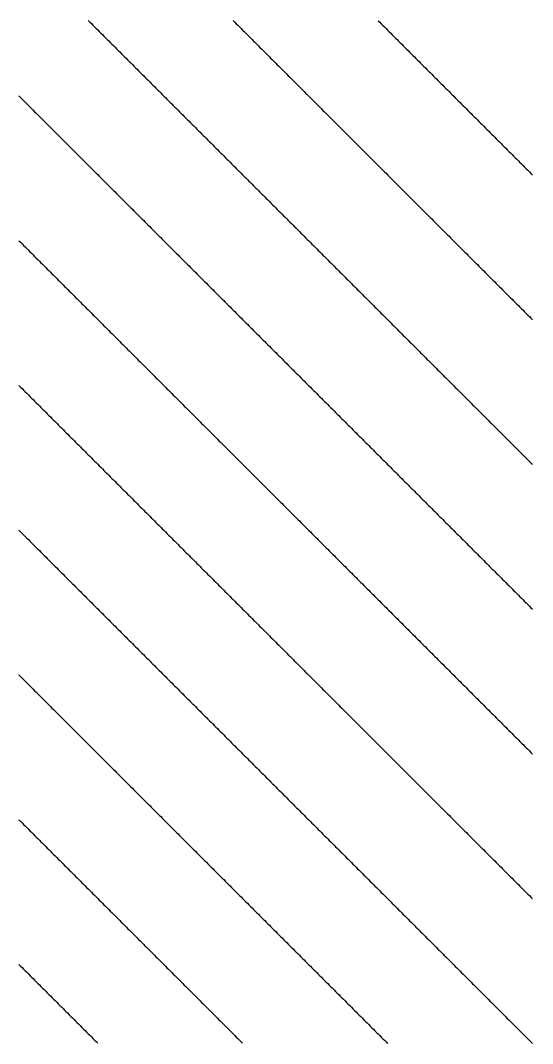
# Model space of a CAD drawing. Header units: millimetres. Extents: x 8 to 88, y 8 to 88.
# Drawn here: x 48 to 88, y 8 to 88 of the extents above; entities that cross this region are included whole.
import ezdxf

# ---------------------------------------------------------------- set-up
doc = ezdxf.new("R2010")
doc.units = ezdxf.units.MM
doc.layers.add('STUDY_GUIDES', color=7, linetype='Continuous')

msp = doc.modelspace()

# ---------------------------------------------------------------- linework, layer by layer
at = {"layer": 'STUDY_GUIDES'}
for points in [[(53.2923, 87.9625), (53.4154, 87.8394), (53.5385, 87.7164), (53.6615, 87.5933), (53.7846, 87.4702), (53.9077, 87.3471), (54.0308, 87.2241), (54.1538, 87.101), (54.2769, 86.9779), (54.4, 86.8548), (54.5231, 86.7318), (54.6462, 86.6087), (54.7692, 86.4856), (54.8923, 86.3625), (55.0154, 86.2394), (55.1385, 86.1164), (55.2615, 85.9933), (55.3846, 85.8702), (55.5077, 85.7471), (55.6308, 85.6241), (55.7538, 85.501), (55.8769, 85.3779), (56, 85.2548), (56.1231, 85.1318), (56.2462, 85.0087), (56.3692, 84.8856), (56.4923, 84.7625), (56.6154, 84.6394), (56.7385, 84.5164), (56.8615, 84.3933), (56.9846, 84.2702), (57.1077, 84.1471), (57.2308, 84.0241), (57.3538, 83.901), (57.4769, 83.7779), (57.6, 83.6548), (57.7231, 83.5318), (57.8462, 83.4087), (57.9692, 83.2856), (58.0923, 83.1625), (58.2154, 83.0394), (58.3385, 82.9164), (58.4615, 82.7933), (58.5846, 82.6702), (58.7077, 82.5471), (58.8308, 82.4241), (58.9538, 82.301), (59.0769, 82.1779), (59.2, 82.0548), (59.3231, 81.9318), (59.4462, 81.8087), (59.5692, 81.6856), (59.6923, 81.5625), (59.8154, 81.4394), (59.9385, 81.3164), (60.0615, 81.1933), (60.1846, 81.0702), (60.3077, 80.9471), (60.4308, 80.8241), (60.5538, 80.701), (60.6769, 80.5779), (60.8, 80.4548), (60.9231, 80.3318), (61.0462, 80.2087), (61.1692, 80.0856), (61.2923, 79.9625), (61.4154, 79.8394), (61.5385, 79.7164), (61.6615, 79.5933), (61.7846, 79.4702), (61.9077, 79.3471), (62.0308, 79.2241), (62.1538, 79.101), (62.2769, 78.9779), (62.4, 78.8548), (62.5231, 78.7318), (62.6462, 78.6087), (62.7692, 78.4856), (62.8923, 78.3625), (63.0154, 78.2394), (63.1385, 78.1164), (63.2615, 77.9933), (63.3846, 77.8702), (63.5077, 77.7471), (63.6308, 77.6241), (63.7538, 77.501), (63.8769, 77.3779), (64, 77.2548), (64.1231, 77.1318), (64.2462, 77.0087), (64.3692, 76.8856), (64.4923, 76.7625), (64.6154, 76.6394), (64.7385, 76.5164), (64.8615, 76.3933), (64.9846, 76.2702), (65.1077, 76.1471), (65.2308, 76.0241), (65.3538, 75.901), (65.4769, 75.7779), (65.6, 75.6548), (65.7231, 75.5318), (65.8462, 75.4087), (65.9692, 75.2856), (66.0923, 75.1625), (66.2154, 75.0394), (66.3385, 74.9164), (66.4615, 74.7933), (66.5846, 74.6702), (66.7077, 74.5471), (66.8308, 74.4241), (66.9538, 74.301), (67.0769, 74.1779), (67.2, 74.0548), (67.3231, 73.9318), (67.4462, 73.8087), (67.5692, 73.6856), (67.6923, 73.5625), (67.8154, 73.4394), (67.9385, 73.3164), (68.0615, 73.1933), (68.1846, 73.0702), (68.3077, 72.9471), (68.4308, 72.8241), (68.5538, 72.701), (68.6769, 72.5779), (68.8, 72.4548), (68.9231, 72.3318), (69.0462, 72.2087), (69.1692, 72.0856), (69.2923, 71.9625), (69.4154, 71.8394), (69.5385, 71.7164), (69.6615, 71.5933), (69.7846, 71.4702), (69.9077, 71.3471), (70.0308, 71.2241), (70.1538, 71.101), (70.2769, 70.9779), (70.4, 70.8548), (70.5231, 70.7318), (70.6462, 70.6087), (70.7692, 70.4856), (70.8923, 70.3625), (71.0154, 70.2394), (71.1385, 70.1164), (71.2615, 69.9933), (71.3846, 69.8702), (71.5077, 69.7471), (71.6308, 69.6241), (71.7538, 69.501), (71.8769, 69.3779), (72, 69.2548), (72.1231, 69.1318), (72.2462, 69.0087), (72.3692, 68.8856), (72.4923, 68.7625), (72.6154, 68.6394), (72.7385, 68.5164), (72.8615, 68.3933), (72.9846, 68.2702), (73.1077, 68.1471), (73.2308, 68.0241), (73.3538, 67.901), (73.4769, 67.7779), (73.6, 67.6548), (73.7231, 67.5318), (73.8462, 67.4087), (73.9692, 67.2856), (74.0923, 67.1625), (74.2154, 67.0394), (74.3385, 66.9164), (74.4615, 66.7933), (74.5846, 66.6702), (74.7077, 66.5471), (74.8308, 66.4241), (74.9538, 66.301), (75.0769, 66.1779), (75.2, 66.0548), (75.3231, 65.9318), (75.4462, 65.8087), (75.5692, 65.6856), (75.6923, 65.5625), (75.8154, 65.4394), (75.9385, 65.3164), (76.0615, 65.1933), (76.1846, 65.0702), (76.3077, 64.9471), (76.4308, 64.8241), (76.5538, 64.701), (76.6769, 64.5779), (76.8, 64.4548), (76.9231, 64.3318), (77.0462, 64.2087), (77.1692, 64.0856), (77.2923, 63.9625), (77.4154, 63.8394), (77.5385, 63.7164), (77.6615, 63.5933), (77.7846, 63.4702), (77.9077, 63.3471), (78.0308, 63.2241), (78.1538, 63.101), (78.2769, 62.9779), (78.4, 62.8548), (78.5231, 62.7318), (78.6462, 62.6087), (78.7692, 62.4856), (78.8923, 62.3625), (79.0154, 62.2394), (79.1385, 62.1164), (79.2615, 61.9933), (79.3846, 61.8702), (79.5077, 61.7471), (79.6308, 61.6241), (79.7538, 61.501), (79.8769, 61.3779), (80, 61.2548), (80.1231, 61.1318), (80.2462, 61.0087), (80.3692, 60.8856), (80.4923, 60.7625), (80.6154, 60.6394), (80.7385, 60.5164), (80.8615, 60.3933), (80.9846, 60.2702), (81.1077, 60.1471), (81.2308, 60.0241), (81.3538, 59.901), (81.4769, 59.7779), (81.6, 59.6548), (81.7231, 59.5318), (81.8462, 59.4087), (81.9692, 59.2856), (82.0923, 59.1625), (82.2154, 59.0394), (82.3385, 58.9164), (82.4615, 58.7933), (82.5846, 58.6702), (82.7077, 58.5471), (82.8308, 58.4241), (82.9538, 58.301), (83.0769, 58.1779), (83.2, 58.0548), (83.3231, 57.9318), (83.4462, 57.8087), (83.5692, 57.6856), (83.6923, 57.5625), (83.8154, 57.4394), (83.9385, 57.3164), (84.0615, 57.1933), (84.1846, 57.0702), (84.3077, 56.9471), (84.4308, 56.8241), (84.5538, 56.701), (84.6769, 56.5779), (84.8, 56.4548), (84.9231, 56.3318), (85.0462, 56.2087), (85.1692, 56.0856), (85.2923, 55.9625), (85.4154, 55.8394), (85.5385, 55.7164), (85.6615, 55.5933), (85.7846, 55.4702), (85.9077, 55.3471), (86.0308, 55.2241), (86.1538, 55.101), (86.2769, 54.9779), (86.4, 54.8548), (86.5231, 54.7318), (86.6462, 54.6087), (86.7692, 54.4856), (86.8923, 54.3625), (87.0154, 54.2394), (87.1385, 54.1164), (87.2615, 53.9933), (87.3846, 53.8702), (87.5077, 53.7471), (87.6308, 53.6241), (87.7538, 53.501), (87.8769, 53.3779), (88, 53.2548)], [(64.6154, 87.9532), (64.7385, 87.8301), (64.8615, 87.707), (64.9846, 87.5839), (65.1077, 87.4609), (65.2308, 87.3378), (65.3538, 87.2147), (65.4769, 87.0916), (65.6, 86.9685), (65.7231, 86.8455), (65.8462, 86.7224), (65.9692, 86.5993), (66.0923, 86.4762), (66.2154, 86.3532), (66.3385, 86.2301), (66.4615, 86.107), (66.5846, 85.9839), (66.7077, 85.8609), (66.8308, 85.7378), (66.9538, 85.6147), (67.0769, 85.4916), (67.2, 85.3685), (67.3231, 85.2455), (67.4462, 85.1224), (67.5692, 84.9993), (67.6923, 84.8762), (67.8154, 84.7532), (67.9385, 84.6301), (68.0615, 84.507), (68.1846, 84.3839), (68.3077, 84.2609), (68.4308, 84.1378), (68.5538, 84.0147), (68.6769, 83.8916), (68.8, 83.7685), (68.9231, 83.6455), (69.0462, 83.5224), (69.1692, 83.3993), (69.2923, 83.2762), (69.4154, 83.1532), (69.5385, 83.0301), (69.6615, 82.907), (69.7846, 82.7839), (69.9077, 82.6609), (70.0308, 82.5378), (70.1538, 82.4147), (70.2769, 82.2916), (70.4, 82.1685), (70.5231, 82.0455), (70.6462, 81.9224), (70.7692, 81.7993), (70.8923, 81.6762), (71.0154, 81.5532), (71.1385, 81.4301), (71.2615, 81.307), (71.3846, 81.1839), (71.5077, 81.0609), (71.6308, 80.9378), (71.7538, 80.8147), (71.8769, 80.6916), (72, 80.5685), (72.1231, 80.4455), (72.2462, 80.3224), (72.3692, 80.1993), (72.4923, 80.0762), (72.6154, 79.9532), (72.7385, 79.8301), (72.8615, 79.707), (72.9846, 79.5839), (73.1077, 79.4609), (73.2308, 79.3378), (73.3538, 79.2147), (73.4769, 79.0916), (73.6, 78.9685), (73.7231, 78.8455), (73.8462, 78.7224), (73.9692, 78.5993), (74.0923, 78.4762), (74.2154, 78.3532), (74.3385, 78.2301), (74.4615, 78.107), (74.5846, 77.9839), (74.7077, 77.8609), (74.8308, 77.7378), (74.9538, 77.6147), (75.0769, 77.4916), (75.2, 77.3685), (75.3231, 77.2455), (75.4462, 77.1224), (75.5692, 76.9993), (75.6923, 76.8762), (75.8154, 76.7532), (75.9385, 76.6301), (76.0615, 76.507), (76.1846, 76.3839), (76.3077, 76.2609), (76.4308, 76.1378), (76.5538, 76.0147), (76.6769, 75.8916), (76.8, 75.7685), (76.9231, 75.6455), (77.0462, 75.5224), (77.1692, 75.3993), (77.2923, 75.2762), (77.4154, 75.1532), (77.5385, 75.0301), (77.6615, 74.907), (77.7846, 74.7839), (77.9077, 74.6609), (78.0308, 74.5378), (78.1538, 74.4147), (78.2769, 74.2916), (78.4, 74.1685), (78.5231, 74.0455), (78.6462, 73.9224), (78.7692, 73.7993), (78.8923, 73.6762), (79.0154, 73.5532), (79.1385, 73.4301), (79.2615, 73.307), (79.3846, 73.1839), (79.5077, 73.0609), (79.6308, 72.9378), (79.7538, 72.8147), (79.8769, 72.6916), (80, 72.5685), (80.1231, 72.4455), (80.2462, 72.3224), (80.3692, 72.1993), (80.4923, 72.0762), (80.6154, 71.9532), (80.7385, 71.8301), (80.8615, 71.707), (80.9846, 71.5839), (81.1077, 71.4609), (81.2308, 71.3378), (81.3538, 71.2147), (81.4769, 71.0916), (81.6, 70.9685), (81.7231, 70.8455), (81.8462, 70.7224), (81.9692, 70.5993), (82.0923, 70.4762), (82.2154, 70.3532), (82.3385, 70.2301), (82.4615, 70.107), (82.5846, 69.9839), (82.7077, 69.8609), (82.8308, 69.7378), (82.9538, 69.6147), (83.0769, 69.4916), (83.2, 69.3685), (83.3231, 69.2455), (83.4462, 69.1224), (83.5692, 68.9993), (83.6923, 68.8762), (83.8154, 68.7532), (83.9385, 68.6301), (84.0615, 68.507), (84.1846, 68.3839), (84.3077, 68.2609), (84.4308, 68.1378), (84.5538, 68.0147), (84.6769, 67.8916), (84.8, 67.7685), (84.9231, 67.6455), (85.0462, 67.5224), (85.1692, 67.3993), (85.2923, 67.2762), (85.4154, 67.1532), (85.5385, 67.0301), (85.6615, 66.907), (85.7846, 66.7839), (85.9077, 66.6609), (86.0308, 66.5378), (86.1538, 66.4147), (86.2769, 66.2916), (86.4, 66.1685), (86.5231, 66.0455), (86.6462, 65.9224), (86.7692, 65.7993), (86.8923, 65.6762), (87.0154, 65.5532), (87.1385, 65.4301), (87.2615, 65.307), (87.3846, 65.1839), (87.5077, 65.0609), (87.6308, 64.9378), (87.7538, 64.8147), (87.8769, 64.6916), (88, 64.5685)], [(75.9385, 87.9438), (76.0615, 87.8207), (76.1846, 87.6976), (76.3077, 87.5746), (76.4308, 87.4515), (76.5538, 87.3284), (76.6769, 87.2053), (76.8, 87.0823), (76.9231, 86.9592), (77.0462, 86.8361), (77.1692, 86.713), (77.2923, 86.5899), (77.4154, 86.4669), (77.5385, 86.3438), (77.6615, 86.2207), (77.7846, 86.0976), (77.9077, 85.9746), (78.0308, 85.8515), (78.1538, 85.7284), (78.2769, 85.6053), (78.4, 85.4823), (78.5231, 85.3592), (78.6462, 85.2361), (78.7692, 85.113), (78.8923, 84.9899), (79.0154, 84.8669), (79.1385, 84.7438), (79.2615, 84.6207), (79.3846, 84.4976), (79.5077, 84.3746), (79.6308, 84.2515), (79.7538, 84.1284), (79.8769, 84.0053), (80, 83.8823), (80.1231, 83.7592), (80.2462, 83.6361), (80.3692, 83.513), (80.4923, 83.3899), (80.6154, 83.2669), (80.7385, 83.1438), (80.8615, 83.0207), (80.9846, 82.8976), (81.1077, 82.7746), (81.2308, 82.6515), (81.3538, 82.5284), (81.4769, 82.4053), (81.6, 82.2823), (81.7231, 82.1592), (81.8462, 82.0361), (81.9692, 81.913), (82.0923, 81.7899), (82.2154, 81.6669), (82.3385, 81.5438), (82.4615, 81.4207), (82.5846, 81.2976), (82.7077, 81.1746), (82.8308, 81.0515), (82.9538, 80.9284), (83.0769, 80.8053), (83.2, 80.6823), (83.3231, 80.5592), (83.4462, 80.4361), (83.5692, 80.313), (83.6923, 80.1899), (83.8154, 80.0669), (83.9385, 79.9438), (84.0615, 79.8207), (84.1846, 79.6976), (84.3077, 79.5746), (84.4308, 79.4515), (84.5538, 79.3284), (84.6769, 79.2053), (84.8, 79.0823), (84.9231, 78.9592), (85.0462, 78.8361), (85.1692, 78.713), (85.2923, 78.5899), (85.4154, 78.4669), (85.5385, 78.3438), (85.6615, 78.2207), (85.7846, 78.0976), (85.9077, 77.9746), (86.0308, 77.8515), (86.1538, 77.7284), (86.2769, 77.6053), (86.4, 77.4823), (86.5231, 77.3592), (86.6462, 77.2361), (86.7692, 77.113), (86.8923, 76.9899), (87.0154, 76.8669), (87.1385, 76.7438), (87.2615, 76.6207), (87.3846, 76.4976), (87.5077, 76.3746), (87.6308, 76.2515), (87.7538, 76.1284), (87.8769, 76.0053), (88, 75.8823)], [(47.8769, 82.0642), (48, 81.9411), (48.1231, 81.818), (48.2462, 81.695), (48.3692, 81.5719), (48.4923, 81.4488), (48.6154, 81.3257), (48.7385, 81.2027), (48.8615, 81.0796), (48.9846, 80.9565), (49.1077, 80.8334), (49.2308, 80.7104), (49.3538, 80.5873), (49.4769, 80.4642), (49.6, 80.3411), (49.7231, 80.218), (49.8462, 80.095), (49.9692, 79.9719), (50.0923, 79.8488), (50.2154, 79.7257), (50.3385, 79.6027), (50.4615, 79.4796), (50.5846, 79.3565), (50.7077, 79.2334), (50.8308, 79.1104), (50.9538, 78.9873), (51.0769, 78.8642), (51.2, 78.7411), (51.3231, 78.618), (51.4462, 78.495), (51.5692, 78.3719), (51.6923, 78.2488), (51.8154, 78.1257), (51.9385, 78.0027), (52.0615, 77.8796), (52.1846, 77.7565), (52.3077, 77.6334), (52.4308, 77.5104), (52.5538, 77.3873), (52.6769, 77.2642), (52.8, 77.1411), (52.9231, 77.018), (53.0462, 76.895), (53.1692, 76.7719), (53.2923, 76.6488), (53.4154, 76.5257), (53.5385, 76.4027), (53.6615, 76.2796), (53.7846, 76.1565), (53.9077, 76.0334), (54.0308, 75.9104), (54.1538, 75.7873), (54.2769, 75.6642), (54.4, 75.5411), (54.5231, 75.418), (54.6462, 75.295), (54.7692, 75.1719), (54.8923, 75.0488), (55.0154, 74.9257), (55.1385, 74.8027), (55.2615, 74.6796), (55.3846, 74.5565), (55.5077, 74.4334), (55.6308, 74.3104), (55.7538, 74.1873), (55.8769, 74.0642), (56, 73.9411), (56.1231, 73.818), (56.2462, 73.695), (56.3692, 73.5719), (56.4923, 73.4488), (56.6154, 73.3257), (56.7385, 73.2027), (56.8615, 73.0796), (56.9846, 72.9565), (57.1077, 72.8334), (57.2308, 72.7104), (57.3538, 72.5873), (57.4769, 72.4642), (57.6, 72.3411), (57.7231, 72.218), (57.8462, 72.095), (57.9692, 71.9719), (58.0923, 71.8488), (58.2154, 71.7257), (58.3385, 71.6027), (58.4615, 71.4796), (58.5846, 71.3565), (58.7077, 71.2334), (58.8308, 71.1104), (58.9538, 70.9873), (59.0769, 70.8642), (59.2, 70.7411), (59.3231, 70.618), (59.4462, 70.495), (59.5692, 70.3719), (59.6923, 70.2488), (59.8154, 70.1257), (59.9385, 70.0027), (60.0615, 69.8796), (60.1846, 69.7565), (60.3077, 69.6334), (60.4308, 69.5104), (60.5538, 69.3873), (60.6769, 69.2642), (60.8, 69.1411), (60.9231, 69.018), (61.0462, 68.895), (61.1692, 68.7719), (61.2923, 68.6488), (61.4154, 68.5257), (61.5385, 68.4027), (61.6615, 68.2796), (61.7846, 68.1565), (61.9077, 68.0334), (62.0308, 67.9104), (62.1538, 67.7873), (62.2769, 67.6642), (62.4, 67.5411), (62.5231, 67.418), (62.6462, 67.295), (62.7692, 67.1719), (62.8923, 67.0488), (63.0154, 66.9257), (63.1385, 66.8027), (63.2615, 66.6796), (63.3846, 66.5565), (63.5077, 66.4334), (63.6308, 66.3104), (63.7538, 66.1873), (63.8769, 66.0642), (64, 65.9411), (64.1231, 65.818), (64.2462, 65.695), (64.3692, 65.5719), (64.4923, 65.4488), (64.6154, 65.3257), (64.7385, 65.2027), (64.8615, 65.0796), (64.9846, 64.9565), (65.1077, 64.8334), (65.2308, 64.7104), (65.3538, 64.5873), (65.4769, 64.4642), (65.6, 64.3411), (65.7231, 64.218), (65.8462, 64.095), (65.9692, 63.9719), (66.0923, 63.8488), (66.2154, 63.7257), (66.3385, 63.6027), (66.4615, 63.4796), (66.5846, 63.3565), (66.7077, 63.2334), (66.8308, 63.1104), (66.9538, 62.9873), (67.0769, 62.8642), (67.2, 62.7411), (67.3231, 62.618), (67.4462, 62.495), (67.5692, 62.3719), (67.6923, 62.2488), (67.8154, 62.1257), (67.9385, 62.0027), (68.0615, 61.8796), (68.1846, 61.7565), (68.3077, 61.6334), (68.4308, 61.5104), (68.5538, 61.3873), (68.6769, 61.2642), (68.8, 61.1411), (68.9231, 61.018), (69.0462, 60.895), (69.1692, 60.7719), (69.2923, 60.6488), (69.4154, 60.5257), (69.5385, 60.4027), (69.6615, 60.2796), (69.7846, 60.1565), (69.9077, 60.0334), (70.0308, 59.9104), (70.1538, 59.7873), (70.2769, 59.6642), (70.4, 59.5411), (70.5231, 59.418), (70.6462, 59.295), (70.7692, 59.1719), (70.8923, 59.0488), (71.0154, 58.9257), (71.1385, 58.8027), (71.2615, 58.6796), (71.3846, 58.5565), (71.5077, 58.4334), (71.6308, 58.3104), (71.7538, 58.1873), (71.8769, 58.0642), (72, 57.9411), (72.1231, 57.818), (72.2462, 57.695), (72.3692, 57.5719), (72.4923, 57.4488), (72.6154, 57.3257), (72.7385, 57.2027), (72.8615, 57.0796), (72.9846, 56.9565), (73.1077, 56.8334), (73.2308, 56.7104), (73.3538, 56.5873), (73.4769, 56.4642), (73.6, 56.3411), (73.7231, 56.218), (73.8462, 56.095), (73.9692, 55.9719), (74.0923, 55.8488), (74.2154, 55.7257), (74.3385, 55.6027), (74.4615, 55.4796), (74.5846, 55.3565), (74.7077, 55.2334), (74.8308, 55.1104), (74.9538, 54.9873), (75.0769, 54.8642), (75.2, 54.7411), (75.3231, 54.618), (75.4462, 54.495), (75.5692, 54.3719), (75.6923, 54.2488), (75.8154, 54.1257), (75.9385, 54.0027), (76.0615, 53.8796), (76.1846, 53.7565), (76.3077, 53.6334), (76.4308, 53.5104), (76.5538, 53.3873), (76.6769, 53.2642), (76.8, 53.1411), (76.9231, 53.018), (77.0462, 52.895), (77.1692, 52.7719), (77.2923, 52.6488), (77.4154, 52.5257), (77.5385, 52.4027), (77.6615, 52.2796), (77.7846, 52.1565), (77.9077, 52.0334), (78.0308, 51.9104), (78.1538, 51.7873), (78.2769, 51.6642), (78.4, 51.5411), (78.5231, 51.418), (78.6462, 51.295), (78.7692, 51.1719), (78.8923, 51.0488), (79.0154, 50.9257), (79.1385, 50.8027), (79.2615, 50.6796), (79.3846, 50.5565), (79.5077, 50.4334), (79.6308, 50.3104), (79.7538, 50.1873), (79.8769, 50.0642), (80, 49.9411), (80.1231, 49.818), (80.2462, 49.695), (80.3692, 49.5719), (80.4923, 49.4488), (80.6154, 49.3257), (80.7385, 49.2027), (80.8615, 49.0796), (80.9846, 48.9565), (81.1077, 48.8334), (81.2308, 48.7104), (81.3538, 48.5873), (81.4769, 48.4642), (81.6, 48.3411), (81.7231, 48.218), (81.8462, 48.095), (81.9692, 47.9719), (82.0923, 47.8488), (82.2154, 47.7257), (82.3385, 47.6027), (82.4615, 47.4796), (82.5846, 47.3565), (82.7077, 47.2334), (82.8308, 47.1104), (82.9538, 46.9873), (83.0769, 46.8642), (83.2, 46.7411), (83.3231, 46.618), (83.4462, 46.495), (83.5692, 46.3719), (83.6923, 46.2488), (83.8154, 46.1257), (83.9385, 46.0027), (84.0615, 45.8796), (84.1846, 45.7565), (84.3077, 45.6334), (84.4308, 45.5104), (84.5538, 45.3873), (84.6769, 45.2642), (84.8, 45.1411), (84.9231, 45.018), (85.0462, 44.895), (85.1692, 44.7719), (85.2923, 44.6488), (85.4154, 44.5257), (85.5385, 44.4027), (85.6615, 44.2796), (85.7846, 44.1565), (85.9077, 44.0334), (86.0308, 43.9104), (86.1538, 43.7873), (86.2769, 43.6642), (86.4, 43.5411), (86.5231, 43.418), (86.6462, 43.295), (86.7692, 43.1719), (86.8923, 43.0488), (87.0154, 42.9257), (87.1385, 42.8027), (87.2615, 42.6796), (87.3846, 42.5565), (87.5077, 42.4334), (87.6308, 42.3104), (87.7538, 42.1873), (87.8769, 42.0642), (88, 41.9411)], [(47.8769, 70.7505), (48, 70.6274), (48.1231, 70.5043), (48.2462, 70.3813), (48.3692, 70.2582), (48.4923, 70.1351), (48.6154, 70.012), (48.7385, 69.889), (48.8615, 69.7659), (48.9846, 69.6428), (49.1077, 69.5197), (49.2308, 69.3966), (49.3538, 69.2736), (49.4769, 69.1505), (49.6, 69.0274), (49.7231, 68.9043), (49.8462, 68.7813), (49.9692, 68.6582), (50.0923, 68.5351), (50.2154, 68.412), (50.3385, 68.289), (50.4615, 68.1659), (50.5846, 68.0428), (50.7077, 67.9197), (50.8308, 67.7966), (50.9538, 67.6736), (51.0769, 67.5505), (51.2, 67.4274), (51.3231, 67.3043), (51.4462, 67.1813), (51.5692, 67.0582), (51.6923, 66.9351), (51.8154, 66.812), (51.9385, 66.689), (52.0615, 66.5659), (52.1846, 66.4428), (52.3077, 66.3197), (52.4308, 66.1966), (52.5538, 66.0736), (52.6769, 65.9505), (52.8, 65.8274), (52.9231, 65.7043), (53.0462, 65.5813), (53.1692, 65.4582), (53.2923, 65.3351), (53.4154, 65.212), (53.5385, 65.089), (53.6615, 64.9659), (53.7846, 64.8428), (53.9077, 64.7197), (54.0308, 64.5966), (54.1538, 64.4736), (54.2769, 64.3505), (54.4, 64.2274), (54.5231, 64.1043), (54.6462, 63.9813), (54.7692, 63.8582), (54.8923, 63.7351), (55.0154, 63.612), (55.1385, 63.489), (55.2615, 63.3659), (55.3846, 63.2428), (55.5077, 63.1197), (55.6308, 62.9966), (55.7538, 62.8736), (55.8769, 62.7505), (56, 62.6274), (56.1231, 62.5043), (56.2462, 62.3813), (56.3692, 62.2582), (56.4923, 62.1351), (56.6154, 62.012), (56.7385, 61.889), (56.8615, 61.7659), (56.9846, 61.6428), (57.1077, 61.5197), (57.2308, 61.3966), (57.3538, 61.2736), (57.4769, 61.1505), (57.6, 61.0274), (57.7231, 60.9043), (57.8462, 60.7813), (57.9692, 60.6582), (58.0923, 60.5351), (58.2154, 60.412), (58.3385, 60.289), (58.4615, 60.1659), (58.5846, 60.0428), (58.7077, 59.9197), (58.8308, 59.7966), (58.9538, 59.6736), (59.0769, 59.5505), (59.2, 59.4274), (59.3231, 59.3043), (59.4462, 59.1813), (59.5692, 59.0582), (59.6923, 58.9351), (59.8154, 58.812), (59.9385, 58.689), (60.0615, 58.5659), (60.1846, 58.4428), (60.3077, 58.3197), (60.4308, 58.1966), (60.5538, 58.0736), (60.6769, 57.9505), (60.8, 57.8274), (60.9231, 57.7043), (61.0462, 57.5813), (61.1692, 57.4582), (61.2923, 57.3351), (61.4154, 57.212), (61.5385, 57.089), (61.6615, 56.9659), (61.7846, 56.8428), (61.9077, 56.7197), (62.0308, 56.5966), (62.1538, 56.4736), (62.2769, 56.3505), (62.4, 56.2274), (62.5231, 56.1043), (62.6462, 55.9813), (62.7692, 55.8582), (62.8923, 55.7351), (63.0154, 55.612), (63.1385, 55.489), (63.2615, 55.3659), (63.3846, 55.2428), (63.5077, 55.1197), (63.6308, 54.9966), (63.7538, 54.8736), (63.8769, 54.7505), (64, 54.6274), (64.1231, 54.5043), (64.2462, 54.3813), (64.3692, 54.2582), (64.4923, 54.1351), (64.6154, 54.012), (64.7385, 53.889), (64.8615, 53.7659), (64.9846, 53.6428), (65.1077, 53.5197), (65.2308, 53.3966), (65.3538, 53.2736), (65.4769, 53.1505), (65.6, 53.0274), (65.7231, 52.9043), (65.8462, 52.7813), (65.9692, 52.6582), (66.0923, 52.5351), (66.2154, 52.412), (66.3385, 52.289), (66.4615, 52.1659), (66.5846, 52.0428), (66.7077, 51.9197), (66.8308, 51.7966), (66.9538, 51.6736), (67.0769, 51.5505), (67.2, 51.4274), (67.3231, 51.3043), (67.4462, 51.1813), (67.5692, 51.0582), (67.6923, 50.9351), (67.8154, 50.812), (67.9385, 50.689), (68.0615, 50.5659), (68.1846, 50.4428), (68.3077, 50.3197), (68.4308, 50.1966), (68.5538, 50.0736), (68.6769, 49.9505), (68.8, 49.8274), (68.9231, 49.7043), (69.0462, 49.5813), (69.1692, 49.4582), (69.2923, 49.3351), (69.4154, 49.212), (69.5385, 49.089), (69.6615, 48.9659), (69.7846, 48.8428), (69.9077, 48.7197), (70.0308, 48.5966), (70.1538, 48.4736), (70.2769, 48.3505), (70.4, 48.2274), (70.5231, 48.1043), (70.6462, 47.9813), (70.7692, 47.8582), (70.8923, 47.7351), (71.0154, 47.612), (71.1385, 47.489), (71.2615, 47.3659), (71.3846, 47.2428), (71.5077, 47.1197), (71.6308, 46.9966), (71.7538, 46.8736), (71.8769, 46.7505), (72, 46.6274), (72.1231, 46.5043), (72.2462, 46.3813), (72.3692, 46.2582), (72.4923, 46.1351), (72.6154, 46.012), (72.7385, 45.889), (72.8615, 45.7659), (72.9846, 45.6428), (73.1077, 45.5197), (73.2308, 45.3966), (73.3538, 45.2736), (73.4769, 45.1505), (73.6, 45.0274), (73.7231, 44.9043), (73.8462, 44.7813), (73.9692, 44.6582), (74.0923, 44.5351), (74.2154, 44.412), (74.3385, 44.289), (74.4615, 44.1659), (74.5846, 44.0428), (74.7077, 43.9197), (74.8308, 43.7966), (74.9538, 43.6736), (75.0769, 43.5505), (75.2, 43.4274), (75.3231, 43.3043), (75.4462, 43.1813), (75.5692, 43.0582), (75.6923, 42.9351), (75.8154, 42.812), (75.9385, 42.689), (76.0615, 42.5659), (76.1846, 42.4428), (76.3077, 42.3197), (76.4308, 42.1966), (76.5538, 42.0736), (76.6769, 41.9505), (76.8, 41.8274), (76.9231, 41.7043), (77.0462, 41.5813), (77.1692, 41.4582), (77.2923, 41.3351), (77.4154, 41.212), (77.5385, 41.089), (77.6615, 40.9659), (77.7846, 40.8428), (77.9077, 40.7197), (78.0308, 40.5966), (78.1538, 40.4736), (78.2769, 40.3505), (78.4, 40.2274), (78.5231, 40.1043), (78.6462, 39.9813), (78.7692, 39.8582), (78.8923, 39.7351), (79.0154, 39.612), (79.1385, 39.489), (79.2615, 39.3659), (79.3846, 39.2428), (79.5077, 39.1197), (79.6308, 38.9966), (79.7538, 38.8736), (79.8769, 38.7505), (80, 38.6274), (80.1231, 38.5043), (80.2462, 38.3813), (80.3692, 38.2582), (80.4923, 38.1351), (80.6154, 38.012), (80.7385, 37.889), (80.8615, 37.7659), (80.9846, 37.6428), (81.1077, 37.5197), (81.2308, 37.3966), (81.3538, 37.2736), (81.4769, 37.1505), (81.6, 37.0274), (81.7231, 36.9043), (81.8462, 36.7813), (81.9692, 36.6582), (82.0923, 36.5351), (82.2154, 36.412), (82.3385, 36.289), (82.4615, 36.1659), (82.5846, 36.0428), (82.7077, 35.9197), (82.8308, 35.7966), (82.9538, 35.6736), (83.0769, 35.5505), (83.2, 35.4274), (83.3231, 35.3043), (83.4462, 35.1813), (83.5692, 35.0582), (83.6923, 34.9351), (83.8154, 34.812), (83.9385, 34.689), (84.0615, 34.5659), (84.1846, 34.4428), (84.3077, 34.3197), (84.4308, 34.1966), (84.5538, 34.0736), (84.6769, 33.9505), (84.8, 33.8274), (84.9231, 33.7043), (85.0462, 33.5813), (85.1692, 33.4582), (85.2923, 33.3351), (85.4154, 33.212), (85.5385, 33.089), (85.6615, 32.9659), (85.7846, 32.8428), (85.9077, 32.7197), (86.0308, 32.5966), (86.1538, 32.4736), (86.2769, 32.3505), (86.4, 32.2274), (86.5231, 32.1043), (86.6462, 31.9813), (86.7692, 31.8582), (86.8923, 31.7351), (87.0154, 31.612), (87.1385, 31.489), (87.2615, 31.3659), (87.3846, 31.2428), (87.5077, 31.1197), (87.6308, 30.9966), (87.7538, 30.8736), (87.8769, 30.7505), (88, 30.6274)], [(47.8769, 59.4368), (48, 59.3137), (48.1231, 59.1906), (48.2462, 59.0676), (48.3692, 58.9445), (48.4923, 58.8214), (48.6154, 58.6983), (48.7385, 58.5752), (48.8615, 58.4522), (48.9846, 58.3291), (49.1077, 58.206), (49.2308, 58.0829), (49.3538, 57.9599), (49.4769, 57.8368), (49.6, 57.7137), (49.7231, 57.5906), (49.8462, 57.4676), (49.9692, 57.3445), (50.0923, 57.2214), (50.2154, 57.0983), (50.3385, 56.9752), (50.4615, 56.8522), (50.5846, 56.7291), (50.7077, 56.606), (50.8308, 56.4829), (50.9538, 56.3599), (51.0769, 56.2368), (51.2, 56.1137), (51.3231, 55.9906), (51.4462, 55.8676), (51.5692, 55.7445), (51.6923, 55.6214), (51.8154, 55.4983), (51.9385, 55.3752), (52.0615, 55.2522), (52.1846, 55.1291), (52.3077, 55.006), (52.4308, 54.8829), (52.5538, 54.7599), (52.6769, 54.6368), (52.8, 54.5137), (52.9231, 54.3906), (53.0462, 54.2676), (53.1692, 54.1445), (53.2923, 54.0214), (53.4154, 53.8983), (53.5385, 53.7752), (53.6615, 53.6522), (53.7846, 53.5291), (53.9077, 53.406), (54.0308, 53.2829), (54.1538, 53.1599), (54.2769, 53.0368), (54.4, 52.9137), (54.5231, 52.7906), (54.6462, 52.6676), (54.7692, 52.5445), (54.8923, 52.4214), (55.0154, 52.2983), (55.1385, 52.1752), (55.2615, 52.0522), (55.3846, 51.9291), (55.5077, 51.806), (55.6308, 51.6829), (55.7538, 51.5599), (55.8769, 51.4368), (56, 51.3137), (56.1231, 51.1906), (56.2462, 51.0676), (56.3692, 50.9445), (56.4923, 50.8214), (56.6154, 50.6983), (56.7385, 50.5752), (56.8615, 50.4522), (56.9846, 50.3291), (57.1077, 50.206), (57.2308, 50.0829), (57.3538, 49.9599), (57.4769, 49.8368), (57.6, 49.7137), (57.7231, 49.5906), (57.8462, 49.4676), (57.9692, 49.3445), (58.0923, 49.2214), (58.2154, 49.0983), (58.3385, 48.9752), (58.4615, 48.8522), (58.5846, 48.7291), (58.7077, 48.606), (58.8308, 48.4829), (58.9538, 48.3599), (59.0769, 48.2368), (59.2, 48.1137), (59.3231, 47.9906), (59.4462, 47.8676), (59.5692, 47.7445), (59.6923, 47.6214), (59.8154, 47.4983), (59.9385, 47.3752), (60.0615, 47.2522), (60.1846, 47.1291), (60.3077, 47.006), (60.4308, 46.8829), (60.5538, 46.7599), (60.6769, 46.6368), (60.8, 46.5137), (60.9231, 46.3906), (61.0462, 46.2676), (61.1692, 46.1445), (61.2923, 46.0214), (61.4154, 45.8983), (61.5385, 45.7752), (61.6615, 45.6522), (61.7846, 45.5291), (61.9077, 45.406), (62.0308, 45.2829), (62.1538, 45.1599), (62.2769, 45.0368), (62.4, 44.9137), (62.5231, 44.7906), (62.6462, 44.6676), (62.7692, 44.5445), (62.8923, 44.4214), (63.0154, 44.2983), (63.1385, 44.1752), (63.2615, 44.0522), (63.3846, 43.9291), (63.5077, 43.806), (63.6308, 43.6829), (63.7538, 43.5599), (63.8769, 43.4368), (64, 43.3137), (64.1231, 43.1906), (64.2462, 43.0676), (64.3692, 42.9445), (64.4923, 42.8214), (64.6154, 42.6983), (64.7385, 42.5752), (64.8615, 42.4522), (64.9846, 42.3291), (65.1077, 42.206), (65.2308, 42.0829), (65.3538, 41.9599), (65.4769, 41.8368), (65.6, 41.7137), (65.7231, 41.5906), (65.8462, 41.4676), (65.9692, 41.3445), (66.0923, 41.2214), (66.2154, 41.0983), (66.3385, 40.9752), (66.4615, 40.8522), (66.5846, 40.7291), (66.7077, 40.606), (66.8308, 40.4829), (66.9538, 40.3599), (67.0769, 40.2368), (67.2, 40.1137), (67.3231, 39.9906), (67.4462, 39.8676), (67.5692, 39.7445), (67.6923, 39.6214), (67.8154, 39.4983), (67.9385, 39.3752), (68.0615, 39.2522), (68.1846, 39.1291), (68.3077, 39.006), (68.4308, 38.8829), (68.5538, 38.7599), (68.6769, 38.6368), (68.8, 38.5137), (68.9231, 38.3906), (69.0462, 38.2676), (69.1692, 38.1445), (69.2923, 38.0214), (69.4154, 37.8983), (69.5385, 37.7752), (69.6615, 37.6522), (69.7846, 37.5291), (69.9077, 37.406), (70.0308, 37.2829), (70.1538, 37.1599), (70.2769, 37.0368), (70.4, 36.9137), (70.5231, 36.7906), (70.6462, 36.6676), (70.7692, 36.5445), (70.8923, 36.4214), (71.0154, 36.2983), (71.1385, 36.1752), (71.2615, 36.0522), (71.3846, 35.9291), (71.5077, 35.806), (71.6308, 35.6829), (71.7538, 35.5599), (71.8769, 35.4368), (72, 35.3137), (72.1231, 35.1906), (72.2462, 35.0676), (72.3692, 34.9445), (72.4923, 34.8214), (72.6154, 34.6983), (72.7385, 34.5752), (72.8615, 34.4522), (72.9846, 34.3291), (73.1077, 34.206), (73.2308, 34.0829), (73.3538, 33.9599), (73.4769, 33.8368), (73.6, 33.7137), (73.7231, 33.5906), (73.8462, 33.4676), (73.9692, 33.3445), (74.0923, 33.2214), (74.2154, 33.0983), (74.3385, 32.9752), (74.4615, 32.8522), (74.5846, 32.7291), (74.7077, 32.606), (74.8308, 32.4829), (74.9538, 32.3599), (75.0769, 32.2368), (75.2, 32.1137), (75.3231, 31.9906), (75.4462, 31.8676), (75.5692, 31.7445), (75.6923, 31.6214), (75.8154, 31.4983), (75.9385, 31.3752), (76.0615, 31.2522), (76.1846, 31.1291), (76.3077, 31.006), (76.4308, 30.8829), (76.5538, 30.7599), (76.6769, 30.6368), (76.8, 30.5137), (76.9231, 30.3906), (77.0462, 30.2676), (77.1692, 30.1445), (77.2923, 30.0214), (77.4154, 29.8983), (77.5385, 29.7752), (77.6615, 29.6522), (77.7846, 29.5291), (77.9077, 29.406), (78.0308, 29.2829), (78.1538, 29.1599), (78.2769, 29.0368), (78.4, 28.9137), (78.5231, 28.7906), (78.6462, 28.6676), (78.7692, 28.5445), (78.8923, 28.4214), (79.0154, 28.2983), (79.1385, 28.1752), (79.2615, 28.0522), (79.3846, 27.9291), (79.5077, 27.806), (79.6308, 27.6829), (79.7538, 27.5599), (79.8769, 27.4368), (80, 27.3137), (80.1231, 27.1906), (80.2462, 27.0676), (80.3692, 26.9445), (80.4923, 26.8214), (80.6154, 26.6983), (80.7385, 26.5752), (80.8615, 26.4522), (80.9846, 26.3291), (81.1077, 26.206), (81.2308, 26.0829), (81.3538, 25.9599), (81.4769, 25.8368), (81.6, 25.7137), (81.7231, 25.5906), (81.8462, 25.4676), (81.9692, 25.3445), (82.0923, 25.2214), (82.2154, 25.0983), (82.3385, 24.9752), (82.4615, 24.8522), (82.5846, 24.7291), (82.7077, 24.606), (82.8308, 24.4829), (82.9538, 24.3599), (83.0769, 24.2368), (83.2, 24.1137), (83.3231, 23.9906), (83.4462, 23.8676), (83.5692, 23.7445), (83.6923, 23.6214), (83.8154, 23.4983), (83.9385, 23.3752), (84.0615, 23.2522), (84.1846, 23.1291), (84.3077, 23.006), (84.4308, 22.8829), (84.5538, 22.7599), (84.6769, 22.6368), (84.8, 22.5137), (84.9231, 22.3906), (85.0462, 22.2676), (85.1692, 22.1445), (85.2923, 22.0214), (85.4154, 21.8983), (85.5385, 21.7752), (85.6615, 21.6522), (85.7846, 21.5291), (85.9077, 21.406), (86.0308, 21.2829), (86.1538, 21.1599), (86.2769, 21.0368), (86.4, 20.9137), (86.5231, 20.7906), (86.6462, 20.6676), (86.7692, 20.5445), (86.8923, 20.4214), (87.0154, 20.2983), (87.1385, 20.1752), (87.2615, 20.0522), (87.3846, 19.9291), (87.5077, 19.806), (87.6308, 19.6829), (87.7538, 19.5599), (87.8769, 19.4368), (88, 19.3137)], [(47.8769, 48.1231), (48, 48), (48.1231, 47.8769), (48.2462, 47.7538), (48.3692, 47.6308), (48.4923, 47.5077), (48.6154, 47.3846), (48.7385, 47.2615), (48.8615, 47.1385), (48.9846, 47.0154), (49.1077, 46.8923), (49.2308, 46.7692), (49.3538, 46.6462), (49.4769, 46.5231), (49.6, 46.4), (49.7231, 46.2769), (49.8462, 46.1538), (49.9692, 46.0308), (50.0923, 45.9077), (50.2154, 45.7846), (50.3385, 45.6615), (50.4615, 45.5385), (50.5846, 45.4154), (50.7077, 45.2923), (50.8308, 45.1692), (50.9538, 45.0462), (51.0769, 44.9231), (51.2, 44.8), (51.3231, 44.6769), (51.4462, 44.5538), (51.5692, 44.4308), (51.6923, 44.3077), (51.8154, 44.1846), (51.9385, 44.0615), (52.0615, 43.9385), (52.1846, 43.8154), (52.3077, 43.6923), (52.4308, 43.5692), (52.5538, 43.4462), (52.6769, 43.3231), (52.8, 43.2), (52.9231, 43.0769), (53.0462, 42.9538), (53.1692, 42.8308), (53.2923, 42.7077), (53.4154, 42.5846), (53.5385, 42.4615), (53.6615, 42.3385), (53.7846, 42.2154), (53.9077, 42.0923), (54.0308, 41.9692), (54.1538, 41.8462), (54.2769, 41.7231), (54.4, 41.6), (54.5231, 41.4769), (54.6462, 41.3538), (54.7692, 41.2308), (54.8923, 41.1077), (55.0154, 40.9846), (55.1385, 40.8615), (55.2615, 40.7385), (55.3846, 40.6154), (55.5077, 40.4923), (55.6308, 40.3692), (55.7538, 40.2462), (55.8769, 40.1231), (56, 40), (56.1231, 39.8769), (56.2462, 39.7538), (56.3692, 39.6308), (56.4923, 39.5077), (56.6154, 39.3846), (56.7385, 39.2615), (56.8615, 39.1385), (56.9846, 39.0154), (57.1077, 38.8923), (57.2308, 38.7692), (57.3538, 38.6462), (57.4769, 38.5231), (57.6, 38.4), (57.7231, 38.2769), (57.8462, 38.1538), (57.9692, 38.0308), (58.0923, 37.9077), (58.2154, 37.7846), (58.3385, 37.6615), (58.4615, 37.5385), (58.5846, 37.4154), (58.7077, 37.2923), (58.8308, 37.1692), (58.9538, 37.0462), (59.0769, 36.9231), (59.2, 36.8), (59.3231, 36.6769), (59.4462, 36.5538), (59.5692, 36.4308), (59.6923, 36.3077), (59.8154, 36.1846), (59.9385, 36.0615), (60.0615, 35.9385), (60.1846, 35.8154), (60.3077, 35.6923), (60.4308, 35.5692), (60.5538, 35.4462), (60.6769, 35.3231), (60.8, 35.2), (60.9231, 35.0769), (61.0462, 34.9538), (61.1692, 34.8308), (61.2923, 34.7077), (61.4154, 34.5846), (61.5385, 34.4615), (61.6615, 34.3385), (61.7846, 34.2154), (61.9077, 34.0923), (62.0308, 33.9692), (62.1538, 33.8462), (62.2769, 33.7231), (62.4, 33.6), (62.5231, 33.4769), (62.6462, 33.3538), (62.7692, 33.2308), (62.8923, 33.1077), (63.0154, 32.9846), (63.1385, 32.8615), (63.2615, 32.7385), (63.3846, 32.6154), (63.5077, 32.4923), (63.6308, 32.3692), (63.7538, 32.2462), (63.8769, 32.1231), (64, 32), (64.1231, 31.8769), (64.2462, 31.7538), (64.3692, 31.6308), (64.4923, 31.5077), (64.6154, 31.3846), (64.7385, 31.2615), (64.8615, 31.1385), (64.9846, 31.0154), (65.1077, 30.8923), (65.2308, 30.7692), (65.3538, 30.6462), (65.4769, 30.5231), (65.6, 30.4), (65.7231, 30.2769), (65.8462, 30.1538), (65.9692, 30.0308), (66.0923, 29.9077), (66.2154, 29.7846), (66.3385, 29.6615), (66.4615, 29.5385), (66.5846, 29.4154), (66.7077, 29.2923), (66.8308, 29.1692), (66.9538, 29.0462), (67.0769, 28.9231), (67.2, 28.8), (67.3231, 28.6769), (67.4462, 28.5538), (67.5692, 28.4308), (67.6923, 28.3077), (67.8154, 28.1846), (67.9385, 28.0615), (68.0615, 27.9385), (68.1846, 27.8154), (68.3077, 27.6923), (68.4308, 27.5692), (68.5538, 27.4462), (68.6769, 27.3231), (68.8, 27.2), (68.9231, 27.0769), (69.0462, 26.9538), (69.1692, 26.8308), (69.2923, 26.7077), (69.4154, 26.5846), (69.5385, 26.4615), (69.6615, 26.3385), (69.7846, 26.2154), (69.9077, 26.0923), (70.0308, 25.9692), (70.1538, 25.8462), (70.2769, 25.7231), (70.4, 25.6), (70.5231, 25.4769), (70.6462, 25.3538), (70.7692, 25.2308), (70.8923, 25.1077), (71.0154, 24.9846), (71.1385, 24.8615), (71.2615, 24.7385), (71.3846, 24.6154), (71.5077, 24.4923), (71.6308, 24.3692), (71.7538, 24.2462), (71.8769, 24.1231), (72, 24), (72.1231, 23.8769), (72.2462, 23.7538), (72.3692, 23.6308), (72.4923, 23.5077), (72.6154, 23.3846), (72.7385, 23.2615), (72.8615, 23.1385), (72.9846, 23.0154), (73.1077, 22.8923), (73.2308, 22.7692), (73.3538, 22.6462), (73.4769, 22.5231), (73.6, 22.4), (73.7231, 22.2769), (73.8462, 22.1538), (73.9692, 22.0308), (74.0923, 21.9077), (74.2154, 21.7846), (74.3385, 21.6615), (74.4615, 21.5385), (74.5846, 21.4154), (74.7077, 21.2923), (74.8308, 21.1692), (74.9538, 21.0462), (75.0769, 20.9231), (75.2, 20.8), (75.3231, 20.6769), (75.4462, 20.5538), (75.5692, 20.4308), (75.6923, 20.3077), (75.8154, 20.1846), (75.9385, 20.0615), (76.0615, 19.9385), (76.1846, 19.8154), (76.3077, 19.6923), (76.4308, 19.5692), (76.5538, 19.4462), (76.6769, 19.3231), (76.8, 19.2), (76.9231, 19.0769), (77.0462, 18.9538), (77.1692, 18.8308), (77.2923, 18.7077), (77.4154, 18.5846), (77.5385, 18.4615), (77.6615, 18.3385), (77.7846, 18.2154), (77.9077, 18.0923), (78.0308, 17.9692), (78.1538, 17.8462), (78.2769, 17.7231), (78.4, 17.6), (78.5231, 17.4769), (78.6462, 17.3538), (78.7692, 17.2308), (78.8923, 17.1077), (79.0154, 16.9846), (79.1385, 16.8615), (79.2615, 16.7385), (79.3846, 16.6154), (79.5077, 16.4923), (79.6308, 16.3692), (79.7538, 16.2462), (79.8769, 16.1231), (80, 16), (80.1231, 15.8769), (80.2462, 15.7538), (80.3692, 15.6308), (80.4923, 15.5077), (80.6154, 15.3846), (80.7385, 15.2615), (80.8615, 15.1385), (80.9846, 15.0154), (81.1077, 14.8923), (81.2308, 14.7692), (81.3538, 14.6462), (81.4769, 14.5231), (81.6, 14.4), (81.7231, 14.2769), (81.8462, 14.1538), (81.9692, 14.0308), (82.0923, 13.9077), (82.2154, 13.7846), (82.3385, 13.6615), (82.4615, 13.5385), (82.5846, 13.4154), (82.7077, 13.2923), (82.8308, 13.1692), (82.9538, 13.0462), (83.0769, 12.9231), (83.2, 12.8), (83.3231, 12.6769), (83.4462, 12.5538), (83.5692, 12.4308), (83.6923, 12.3077), (83.8154, 12.1846), (83.9385, 12.0615), (84.0615, 11.9385), (84.1846, 11.8154), (84.3077, 11.6923), (84.4308, 11.5692), (84.5538, 11.4462), (84.6769, 11.3231), (84.8, 11.2), (84.9231, 11.0769), (85.0462, 10.9538), (85.1692, 10.8308), (85.2923, 10.7077), (85.4154, 10.5846), (85.5385, 10.4615), (85.6615, 10.3385), (85.7846, 10.2154), (85.9077, 10.0923), (86.0308, 9.9692), (86.1538, 9.8462), (86.2769, 9.7231), (86.4, 9.6), (86.5231, 9.4769), (86.6462, 9.3538), (86.7692, 9.2308), (86.8923, 9.1077), (87.0154, 8.9846), (87.1385, 8.8615), (87.2615, 8.7385), (87.3846, 8.6154), (87.5077, 8.4923), (87.6308, 8.3692), (87.7538, 8.2462), (87.8769, 8.1231), (88, 8)], [(47.8769, 36.8094), (48, 36.6863), (48.1231, 36.5632), (48.2462, 36.4401), (48.3692, 36.3171), (48.4923, 36.194), (48.6154, 36.0709), (48.7385, 35.9478), (48.8615, 35.8248), (48.9846, 35.7017), (49.1077, 35.5786), (49.2308, 35.4555), (49.3538, 35.3324), (49.4769, 35.2094), (49.6, 35.0863), (49.7231, 34.9632), (49.8462, 34.8401), (49.9692, 34.7171), (50.0923, 34.594), (50.2154, 34.4709), (50.3385, 34.3478), (50.4615, 34.2248), (50.5846, 34.1017), (50.7077, 33.9786), (50.8308, 33.8555), (50.9538, 33.7324), (51.0769, 33.6094), (51.2, 33.4863), (51.3231, 33.3632), (51.4462, 33.2401), (51.5692, 33.1171), (51.6923, 32.994), (51.8154, 32.8709), (51.9385, 32.7478), (52.0615, 32.6248), (52.1846, 32.5017), (52.3077, 32.3786), (52.4308, 32.2555), (52.5538, 32.1324), (52.6769, 32.0094), (52.8, 31.8863), (52.9231, 31.7632), (53.0462, 31.6401), (53.1692, 31.5171), (53.2923, 31.394), (53.4154, 31.2709), (53.5385, 31.1478), (53.6615, 31.0248), (53.7846, 30.9017), (53.9077, 30.7786), (54.0308, 30.6555), (54.1538, 30.5324), (54.2769, 30.4094), (54.4, 30.2863), (54.5231, 30.1632), (54.6462, 30.0401), (54.7692, 29.9171), (54.8923, 29.794), (55.0154, 29.6709), (55.1385, 29.5478), (55.2615, 29.4248), (55.3846, 29.3017), (55.5077, 29.1786), (55.6308, 29.0555), (55.7538, 28.9324), (55.8769, 28.8094), (56, 28.6863), (56.1231, 28.5632), (56.2462, 28.4401), (56.3692, 28.3171), (56.4923, 28.194), (56.6154, 28.0709), (56.7385, 27.9478), (56.8615, 27.8248), (56.9846, 27.7017), (57.1077, 27.5786), (57.2308, 27.4555), (57.3538, 27.3324), (57.4769, 27.2094), (57.6, 27.0863), (57.7231, 26.9632), (57.8462, 26.8401), (57.9692, 26.7171), (58.0923, 26.594), (58.2154, 26.4709), (58.3385, 26.3478), (58.4615, 26.2248), (58.5846, 26.1017), (58.7077, 25.9786), (58.8308, 25.8555), (58.9538, 25.7324), (59.0769, 25.6094), (59.2, 25.4863), (59.3231, 25.3632), (59.4462, 25.2401), (59.5692, 25.1171), (59.6923, 24.994), (59.8154, 24.8709), (59.9385, 24.7478), (60.0615, 24.6248), (60.1846, 24.5017), (60.3077, 24.3786), (60.4308, 24.2555), (60.5538, 24.1324), (60.6769, 24.0094), (60.8, 23.8863), (60.9231, 23.7632), (61.0462, 23.6401), (61.1692, 23.5171), (61.2923, 23.394), (61.4154, 23.2709), (61.5385, 23.1478), (61.6615, 23.0248), (61.7846, 22.9017), (61.9077, 22.7786), (62.0308, 22.6555), (62.1538, 22.5324), (62.2769, 22.4094), (62.4, 22.2863), (62.5231, 22.1632), (62.6462, 22.0401), (62.7692, 21.9171), (62.8923, 21.794), (63.0154, 21.6709), (63.1385, 21.5478), (63.2615, 21.4248), (63.3846, 21.3017), (63.5077, 21.1786), (63.6308, 21.0555), (63.7538, 20.9324), (63.8769, 20.8094), (64, 20.6863), (64.1231, 20.5632), (64.2462, 20.4401), (64.3692, 20.3171), (64.4923, 20.194), (64.6154, 20.0709), (64.7385, 19.9478), (64.8615, 19.8248), (64.9846, 19.7017), (65.1077, 19.5786), (65.2308, 19.4555), (65.3538, 19.3324), (65.4769, 19.2094), (65.6, 19.0863), (65.7231, 18.9632), (65.8462, 18.8401), (65.9692, 18.7171), (66.0923, 18.594), (66.2154, 18.4709), (66.3385, 18.3478), (66.4615, 18.2248), (66.5846, 18.1017), (66.7077, 17.9786), (66.8308, 17.8555), (66.9538, 17.7324), (67.0769, 17.6094), (67.2, 17.4863), (67.3231, 17.3632), (67.4462, 17.2401), (67.5692, 17.1171), (67.6923, 16.994), (67.8154, 16.8709), (67.9385, 16.7478), (68.0615, 16.6248), (68.1846, 16.5017), (68.3077, 16.3786), (68.4308, 16.2555), (68.5538, 16.1324), (68.6769, 16.0094), (68.8, 15.8863), (68.9231, 15.7632), (69.0462, 15.6401), (69.1692, 15.5171), (69.2923, 15.394), (69.4154, 15.2709), (69.5385, 15.1478), (69.6615, 15.0248), (69.7846, 14.9017), (69.9077, 14.7786), (70.0308, 14.6555), (70.1538, 14.5324), (70.2769, 14.4094), (70.4, 14.2863), (70.5231, 14.1632), (70.6462, 14.0401), (70.7692, 13.9171), (70.8923, 13.794), (71.0154, 13.6709), (71.1385, 13.5478), (71.2615, 13.4248), (71.3846, 13.3017), (71.5077, 13.1786), (71.6308, 13.0555), (71.7538, 12.9324), (71.8769, 12.8094), (72, 12.6863), (72.1231, 12.5632), (72.2462, 12.4401), (72.3692, 12.3171), (72.4923, 12.194), (72.6154, 12.0709), (72.7385, 11.9478), (72.8615, 11.8248), (72.9846, 11.7017), (73.1077, 11.5786), (73.2308, 11.4555), (73.3538, 11.3324), (73.4769, 11.2094), (73.6, 11.0863), (73.7231, 10.9632), (73.8462, 10.8401), (73.9692, 10.7171), (74.0923, 10.594), (74.2154, 10.4709), (74.3385, 10.3478), (74.4615, 10.2248), (74.5846, 10.1017), (74.7077, 9.9786), (74.8308, 9.8555), (74.9538, 9.7324), (75.0769, 9.6094), (75.2, 9.4863), (75.3231, 9.3632), (75.4462, 9.2401), (75.5692, 9.1171), (75.6923, 8.994), (75.8154, 8.8709), (75.9385, 8.7478), (76.0615, 8.6248), (76.1846, 8.5017), (76.3077, 8.3786), (76.4308, 8.2555), (76.5538, 8.1324), (76.6769, 8.0094)], [(47.8769, 25.4957), (48, 25.3726), (48.1231, 25.2495), (48.2462, 25.1264), (48.3692, 25.0034), (48.4923, 24.8803), (48.6154, 24.7572), (48.7385, 24.6341), (48.8615, 24.511), (48.9846, 24.388), (49.1077, 24.2649), (49.2308, 24.1418), (49.3538, 24.0187), (49.4769, 23.8957), (49.6, 23.7726), (49.7231, 23.6495), (49.8462, 23.5264), (49.9692, 23.4034), (50.0923, 23.2803), (50.2154, 23.1572), (50.3385, 23.0341), (50.4615, 22.911), (50.5846, 22.788), (50.7077, 22.6649), (50.8308, 22.5418), (50.9538, 22.4187), (51.0769, 22.2957), (51.2, 22.1726), (51.3231, 22.0495), (51.4462, 21.9264), (51.5692, 21.8034), (51.6923, 21.6803), (51.8154, 21.5572), (51.9385, 21.4341), (52.0615, 21.311), (52.1846, 21.188), (52.3077, 21.0649), (52.4308, 20.9418), (52.5538, 20.8187), (52.6769, 20.6957), (52.8, 20.5726), (52.9231, 20.4495), (53.0462, 20.3264), (53.1692, 20.2034), (53.2923, 20.0803), (53.4154, 19.9572), (53.5385, 19.8341), (53.6615, 19.711), (53.7846, 19.588), (53.9077, 19.4649), (54.0308, 19.3418), (54.1538, 19.2187), (54.2769, 19.0957), (54.4, 18.9726), (54.5231, 18.8495), (54.6462, 18.7264), (54.7692, 18.6034), (54.8923, 18.4803), (55.0154, 18.3572), (55.1385, 18.2341), (55.2615, 18.111), (55.3846, 17.988), (55.5077, 17.8649), (55.6308, 17.7418), (55.7538, 17.6187), (55.8769, 17.4957), (56, 17.3726), (56.1231, 17.2495), (56.2462, 17.1264), (56.3692, 17.0034), (56.4923, 16.8803), (56.6154, 16.7572), (56.7385, 16.6341), (56.8615, 16.511), (56.9846, 16.388), (57.1077, 16.2649), (57.2308, 16.1418), (57.3538, 16.0187), (57.4769, 15.8957), (57.6, 15.7726), (57.7231, 15.6495), (57.8462, 15.5264), (57.9692, 15.4034), (58.0923, 15.2803), (58.2154, 15.1572), (58.3385, 15.0341), (58.4615, 14.911), (58.5846, 14.788), (58.7077, 14.6649), (58.8308, 14.5418), (58.9538, 14.4187), (59.0769, 14.2957), (59.2, 14.1726), (59.3231, 14.0495), (59.4462, 13.9264), (59.5692, 13.8034), (59.6923, 13.6803), (59.8154, 13.5572), (59.9385, 13.4341), (60.0615, 13.311), (60.1846, 13.188), (60.3077, 13.0649), (60.4308, 12.9418), (60.5538, 12.8187), (60.6769, 12.6957), (60.8, 12.5726), (60.9231, 12.4495), (61.0462, 12.3264), (61.1692, 12.2034), (61.2923, 12.0803), (61.4154, 11.9572), (61.5385, 11.8341), (61.6615, 11.711), (61.7846, 11.588), (61.9077, 11.4649), (62.0308, 11.3418), (62.1538, 11.2187), (62.2769, 11.0957), (62.4, 10.9726), (62.5231, 10.8495), (62.6462, 10.7264), (62.7692, 10.6034), (62.8923, 10.4803), (63.0154, 10.3572), (63.1385, 10.2341), (63.2615, 10.111), (63.3846, 9.988), (63.5077, 9.8649), (63.6308, 9.7418), (63.7538, 9.6187), (63.8769, 9.4957), (64, 9.3726), (64.1231, 9.2495), (64.2462, 9.1264), (64.3692, 9.0034), (64.4923, 8.8803), (64.6154, 8.7572), (64.7385, 8.6341), (64.8615, 8.511), (64.9846, 8.388), (65.1077, 8.2649), (65.2308, 8.1418), (65.3538, 8.0187)], [(47.8769, 14.182), (48, 14.0589), (48.1231, 13.9358), (48.2462, 13.8127), (48.3692, 13.6896), (48.4923, 13.5666), (48.6154, 13.4435), (48.7385, 13.3204), (48.8615, 13.1973), (48.9846, 13.0743), (49.1077, 12.9512), (49.2308, 12.8281), (49.3538, 12.705), (49.4769, 12.582), (49.6, 12.4589), (49.7231, 12.3358), (49.8462, 12.2127), (49.9692, 12.0896), (50.0923, 11.9666), (50.2154, 11.8435), (50.3385, 11.7204), (50.4615, 11.5973), (50.5846, 11.4743), (50.7077, 11.3512), (50.8308, 11.2281), (50.9538, 11.105), (51.0769, 10.982), (51.2, 10.8589), (51.3231, 10.7358), (51.4462, 10.6127), (51.5692, 10.4896), (51.6923, 10.3666), (51.8154, 10.2435), (51.9385, 10.1204), (52.0615, 9.9973), (52.1846, 9.8743), (52.3077, 9.7512), (52.4308, 9.6281), (52.5538, 9.505), (52.6769, 9.382), (52.8, 9.2589), (52.9231, 9.1358), (53.0462, 9.0127), (53.1692, 8.8896), (53.2923, 8.7666), (53.4154, 8.6435), (53.5385, 8.5204), (53.6615, 8.3973), (53.7846, 8.2743), (53.9077, 8.1512), (54.0308, 8.0281)]]:
    msp.add_lwpolyline(points, dxfattribs=at)

doc.saveas('drawing.dxf')
